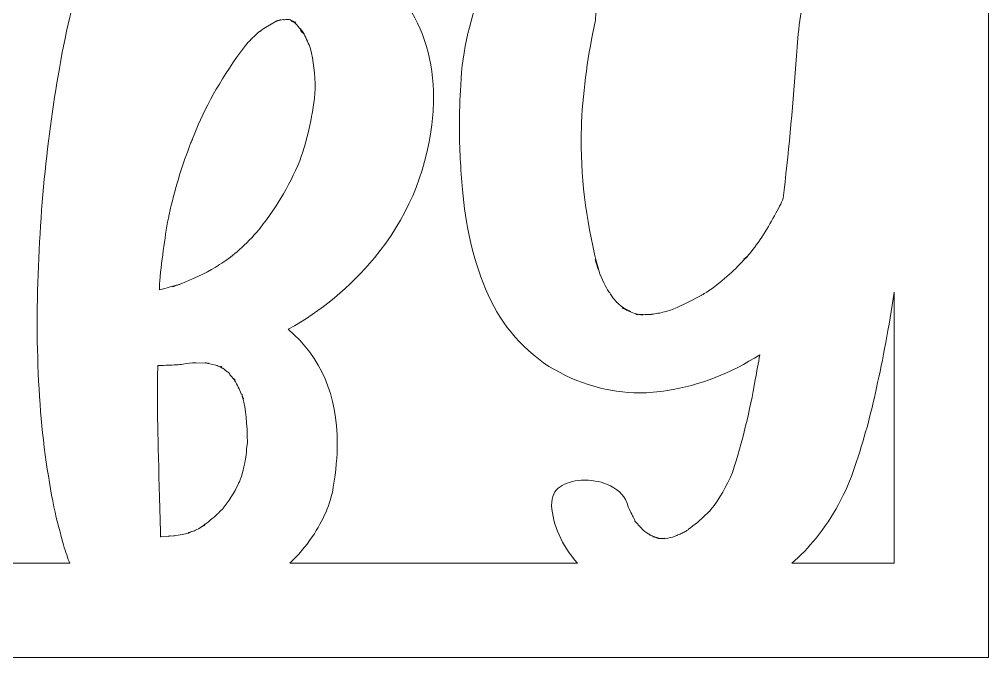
# Model space of a CAD drawing. Header units: millimetres. Extents: x -116 to 326, y -461 to 164.
# Drawn here: x 105 to 325.8, y -460.7 to -315.2 of the extents above; entities that cross this region are included whole.
import ezdxf

# ---------------------------------------------------------------- set-up
doc = ezdxf.new("R2010")
doc.units = ezdxf.units.MM
doc.header["$MEASUREMENT"] = 0
doc.layers.add('Layer 1', color=7, linetype='Continuous')

# ---------------------------------------------------------------- blocks, each defined once
blk = doc.blocks.new('block 2')
at = {"layer": 'Layer 1', "true_color": 0xe4e2cd}
h = blk.add_hatch(color=254, dxfattribs=at)
h.dxf.hatch_style = 2
edge = h.paths.add_edge_path()
edge.add_spline(control_points=[(140.5, -375.89), (140.65, -375.86), (140.77, -375.84), (140.87, -375.82), (140.89, -375.81), (140.92, -375.8), (140.95, -375.8), (140.95, -375.8), (140.7, -375.8), (140.7, -375.8), (140.7, -375.8), (140.5, -375.89), (140.5, -375.89)], knot_values=[0, 0, 0, 0, 1, 1, 1, 2, 2, 2, 3, 3, 3, 4, 4, 4, 4], degree=3, periodic=1)
h = blk.add_hatch(color=254, dxfattribs=at)
h.dxf.hatch_style = 2
edge = h.paths.add_edge_path()
edge.add_spline(control_points=[(244.3, -381.81), (244.3, -381.81), (243.31, -381.4), (243.31, -381.4), (243.73, -381.65), (244.08, -381.81), (244.3, -381.81)], knot_values=[0, 0, 0, 0, 1, 1, 1, 2, 2, 2, 2], degree=3, periodic=1)
h = blk.add_hatch(color=254, dxfattribs=at)
h.dxf.hatch_style = 2
h.paths.add_polyline_path([(248.58, -382.53), (248.61, -382.52), (248.54, -382.52)])
h = blk.add_hatch(color=254, dxfattribs=at)
h.dxf.hatch_style = 2
edge = h.paths.add_edge_path()
edge.add_spline(control_points=[(153.75, -397.16), (153.75, -397.16), (153.76, -397.16), (153.76, -397.16), (153.76, -397.16), (153.75, -397.15), (153.75, -397.15), (153.75, -397.16), (153.75, -397.16), (153.75, -397.16)], knot_values=[0, 0, 0, 0, 1, 1, 1, 2, 2, 2, 3, 3, 3, 3], degree=3, periodic=1)
h = blk.add_hatch(color=254, dxfattribs=at)
h.dxf.hatch_style = 2
edge = h.paths.add_edge_path()
edge.add_spline(control_points=[(155.83, -401.34), (155.82, -401.31), (155.8, -401.29), (155.78, -401.26), (155.78, -401.27), (155.79, -401.28), (155.79, -401.29), (155.79, -401.38), (155.83, -401.46), (155.89, -401.55), (155.87, -401.48), (155.85, -401.41), (155.83, -401.34)], knot_values=[0, 0, 0, 0, 1, 1, 1, 2, 2, 2, 3, 3, 3, 4, 4, 4, 4], degree=3, periodic=1)
h = blk.add_hatch(color=254, dxfattribs=at)
h.dxf.hatch_style = 2
h.paths.add_polyline_path([(146.74, -430.74), (147.26, -430.34), (147.22, -430.34)])
h = blk.add_hatch(color=254, dxfattribs=at)
h.dxf.hatch_style = 2
edge = h.paths.add_edge_path()
edge.add_spline(control_points=[(143.44, -432.33), (143.45, -432.33), (143.46, -432.33), (143.48, -432.33), (143.48, -432.33), (143.7, -432.22), (143.7, -432.22), (143.68, -432.22), (143.62, -432.23), (143.6, -432.23), (143.54, -432.26), (143.49, -432.3), (143.44, -432.33)], knot_values=[0, 0, 0, 0, 1, 1, 1, 2, 2, 2, 3, 3, 3, 4, 4, 4, 4], degree=3, periodic=1)
h = blk.add_hatch(color=254, dxfattribs=at)
h.dxf.hatch_style = 2
h.paths.add_polyline_path([(139.02, -433.08), (139.04, -433.08), (139.38, -433), (139.27, -433)])
h = blk.add_hatch(color=254, dxfattribs=at)
h.dxf.hatch_style = 2
edge = h.paths.add_edge_path()
edge.add_spline(control_points=[(250.36, -433.46), (250.52, -433.49), (250.61, -433.54), (250.61, -433.6), (250.61, -433.6), (250.85, -433.59), (250.85, -433.59), (250.58, -433.5), (250.34, -433.42), (250.13, -433.37), (250.2, -433.39), (250.3, -433.44), (250.36, -433.46)], knot_values=[0, 0, 0, 0, 1, 1, 1, 2, 2, 2, 3, 3, 3, 4, 4, 4, 4], degree=3, periodic=1)
h = blk.add_hatch(color=254, dxfattribs=at)
h.dxf.hatch_style = 2
edge = h.paths.add_edge_path()
edge.add_spline(control_points=[(250.62, -433.61), (250.62, -433.61), (250.61, -433.61), (250.61, -433.6), (250.61, -433.6), (250.6, -433.6), (250.6, -433.6), (250.6, -433.6), (250.62, -433.61), (250.62, -433.61)], knot_values=[0, 0, 0, 0, 1, 1, 1, 2, 2, 2, 3, 3, 3, 3], degree=3, periodic=1)
h = blk.add_hatch(color=254, dxfattribs=at)
h.dxf.hatch_style = 2
edge = h.paths.add_edge_path()
edge.add_spline(control_points=[(252.04, -433.51), (252.04, -433.51), (250.85, -433.59), (250.85, -433.59), (250.88, -433.59), (250.9, -433.6), (250.92, -433.61), (251.6, -433.61), (251.98, -433.58), (252.04, -433.51)], knot_values=[0, 0, 0, 0, 1, 1, 1, 2, 2, 2, 3, 3, 3, 3], degree=3, periodic=1)
at = {"layer": 'Layer 1', "lineweight": 0}
for points in [[(-115.94, 164.06), (-115.94, -460.74), (325.84, -460.74), (325.84, 164.06), (-115.94, 164.06)], [(248.58, -382.53), (248.61, -382.52), (248.54, -382.52), (248.58, -382.53)], [(146.74, -430.74), (147.26, -430.34), (147.22, -430.34), (146.74, -430.74)], [(139.02, -433.08), (139.04, -433.08), (139.38, -433), (139.27, -433), (139.02, -433.08)]]:
    blk.add_lwpolyline(points, dxfattribs=at)
for points, knots in [([(304.32, -304.6), (301.81, -302.85), (298.84, -301.98), (295.38, -301.98), (291.98, -301.98), (289.06, -302.96), (286.61, -304.93), (285.29, -306.16), (284.46, -307.73), (284.05, -309.58), (283.96, -309.56), (283.85, -309.54), (283.76, -309.52), (282.8, -314.82), (282.19, -320.16), (281.92, -325.52), (281.15, -336), (280.18, -346.13), (279.02, -355.97), (278.61, -357.12), (277.96, -358.45), (277.03, -359.99), (275.27, -363.37), (273.21, -366.48), (270.85, -369.31), (270.85, -369.31), (270.91, -369.27), (270.91, -369.27), (270.91, -369.27), (270.81, -369.37), (270.81, -369.37), (270.82, -369.35), (270.84, -369.33), (270.85, -369.31), (270.85, -369.31), (270.09, -369.88), (270.09, -369.88), (270.09, -369.88), (270.29, -369.78), (270.29, -369.78), (270.36, -369.78), (270.52, -369.64), (270.79, -369.38), (270.79, -369.38), (270.09, -370.08), (270.09, -370.08), (267.71, -372.67), (264.89, -375.11), (261.63, -377.43), (261.63, -377.43), (261.02, -377.73), (261.02, -377.73), (260.68, -378.01), (260.44, -378.14), (260.31, -378.14), (257.52, -379.71), (255.21, -380.83), (253.37, -381.5), (253.37, -381.5), (252.35, -381.81), (252.35, -381.81), (251.3, -382.09), (250.32, -382.28), (249.4, -382.42), (249.4, -382.42), (248.99, -382.42), (248.99, -382.42), (248.99, -382.42), (248.61, -382.51), (248.61, -382.51), (248.61, -382.51), (249.23, -382.45), (249.23, -382.45), (249.08, -382.48), (248.92, -382.51), (248.78, -382.53), (248.78, -382.53), (247.56, -382.62), (247.56, -382.62), (247.56, -382.62), (248.54, -382.52), (248.54, -382.52), (248.54, -382.52), (245.84, -382.42), (245.84, -382.42), (245.84, -382.42), (245.83, -382.42), (245.83, -382.42), (245.83, -382.42), (244.76, -382.16), (244.76, -382.16), (243.68, -381.71), (242.88, -381.32), (242.36, -381), (242.36, -381), (243.3, -381.39), (243.3, -381.39), (243.19, -381.33), (243.1, -381.29), (242.97, -381.2), (242.36, -380.79), (241.95, -380.49), (241.74, -380.28), (241.51, -380.05), (241.31, -379.87), (241.14, -379.74), (240.71, -379.28), (240.3, -378.8), (239.94, -378.31), (239.8, -378), (239.59, -377.68), (239.3, -377.33), (238.55, -376.22), (237.77, -374.58), (236.98, -372.43), (234.32, -362.6), (232.98, -352.65), (232.98, -342.56), (232.98, -342.56), (233.05, -338.73), (233.05, -338.73), (233.49, -330.9), (234.55, -323.13), (236.24, -315.43), (236.24, -315.43), (236.34, -313.7), (236.34, -313.7), (236.34, -311.39), (235.53, -309.38), (233.89, -307.68), (230.63, -304.08), (226.52, -302.28), (221.56, -302.28), (219.11, -302.28), (216.67, -302.89), (214.22, -304.11), (212.79, -304.86), (211.7, -305.92), (210.95, -307.27), (207.69, -314.55), (205.89, -322.2), (205.55, -330.21), (205.34, -333.41), (205.25, -336.61), (205.25, -339.8), (205.25, -344.56), (205.48, -349.32), (205.96, -354.07), (206.5, -361.83), (208.25, -369.36), (211.2, -376.67), (214.17, -383.97), (218.98, -389.87), (225.64, -394.35), (232.36, -398.37), (239.27, -400.37), (246.34, -400.37), (248.37, -400.37), (250.45, -400.2), (252.56, -399.86), (260.13, -398.65), (267.17, -395.89), (273.71, -391.67), (273.35, -393.59), (273.01, -395.52), (272.64, -397.41), (271.47, -404.34), (269.74, -411.4), (267.46, -418.57), (266.12, -421.68), (264.5, -424.5), (262.55, -426.98), (262.55, -427.03), (262.45, -427.15), (262.31, -427.29), (262.31, -427.29), (262.55, -426.98), (262.55, -426.98), (262.43, -427.14), (262.32, -427.27), (262.22, -427.39), (262.22, -427.39), (262.23, -427.39), (262.23, -427.39), (262.24, -427.38), (262.25, -427.37), (262.26, -427.35), (262.26, -427.35), (262.24, -427.39), (262.24, -427.39), (262.24, -427.39), (262.23, -427.39), (262.23, -427.39), (262.23, -427.39), (262.2, -427.42), (262.2, -427.42), (262.2, -427.41), (262.21, -427.41), (262.22, -427.39), (262.22, -427.39), (262.14, -427.39), (262.14, -427.39), (262.14, -427.39), (261.8, -427.82), (261.8, -427.82), (261.61, -427.99), (261.47, -428.1), (261.43, -428.1), (260.13, -429.39), (258.81, -430.52), (257.45, -431.47), (257.45, -431.54), (257.33, -431.64), (257.09, -431.78), (256.85, -431.91), (256.57, -432.07), (256.22, -432.23), (255.88, -432.4), (255.58, -432.54), (255.3, -432.64), (255.04, -432.74), (254.87, -432.83), (254.8, -432.9), (254.8, -432.9), (253.81, -433.25), (253.81, -433.25), (253.81, -433.25), (251.98, -433.68), (251.98, -433.68), (251.98, -433.68), (250.52, -433.61), (250.52, -433.61), (250.52, -433.61), (250.61, -433.6), (250.61, -433.6), (250.61, -433.6), (250.41, -433.51), (250.41, -433.51), (250.35, -433.51), (250.15, -433.43), (249.85, -433.29), (249.93, -433.31), (250.03, -433.34), (250.13, -433.37), (250, -433.32), (249.88, -433.29), (249.7, -433.2), (249.7, -433.2), (249.64, -433.2), (249.64, -433.2), (249.69, -433.22), (249.76, -433.25), (249.81, -433.28), (249.59, -433.23), (249.41, -433.2), (249.29, -433.2), (249.29, -433.2), (249.64, -433.2), (249.64, -433.2), (249.36, -433.08), (249, -432.9), (248.57, -432.69), (248.68, -432.76), (248.75, -432.83), (248.78, -432.9), (248.69, -432.8), (248.57, -432.72), (248.47, -432.63), (248.51, -432.65), (248.53, -432.67), (248.57, -432.69), (248.53, -432.65), (248.45, -432.61), (248.39, -432.57), (248.41, -432.59), (248.43, -432.61), (248.46, -432.63), (248.43, -432.62), (248.41, -432.61), (248.37, -432.59), (248.37, -432.59), (247.87, -432.28), (247.87, -432.28), (247.87, -432.28), (248.07, -432.39), (248.07, -432.39), (248.2, -432.45), (248.29, -432.51), (248.39, -432.57), (248.12, -432.36), (247.82, -432.16), (247.46, -431.98), (247.46, -431.98), (247.1, -431.67), (247.1, -431.67), (247.1, -431.67), (246.54, -430.96), (246.54, -430.96), (246.54, -430.96), (245.35, -429.77), (245.35, -429.77), (245.35, -429.77), (245.21, -429.53), (245.21, -429.53), (245.08, -429.12), (244.91, -428.75), (244.71, -428.41), (244.16, -427.46), (243.72, -426.44), (243.38, -425.35), (242.69, -423.58), (241.17, -422.19), (238.79, -421.17), (237.22, -420.56), (235.29, -420.25), (232.98, -420.25), (231.07, -420.45), (229.48, -420.96), (228.19, -421.78), (226.89, -422.6), (226.25, -424.02), (226.25, -426.06), (226.52, -430.58), (228.5, -434.97), (232.16, -439.22), (232.16, -439.22), (166.58, -439.22), (166.58, -439.22), (168.43, -437.45), (170.14, -435.46), (171.7, -433.2), (174.28, -429.39), (175.88, -425.62), (176.49, -421.88), (177.1, -418.14), (177.41, -414.81), (177.41, -411.9), (177.41, -400.96), (173.68, -392.29), (166.24, -385.88), (173.76, -381.71), (180.3, -376.29), (185.87, -369.58), (193.14, -360.81), (197.5, -350.71), (198.92, -339.29), (199.19, -337.25), (199.33, -335.22), (199.33, -333.18), (199.33, -324.74), (197.19, -317.44), (192.9, -311.25), (186.38, -302.69), (177.64, -298.41), (166.7, -298.41), (159.02, -299), (152.14, -301.99), (146.07, -307.33), (145.73, -305.67), (145.01, -304.19), (143.86, -302.89), (140.66, -299.36), (136.42, -297.59), (131.11, -297.59), (126.01, -297.59), (122.52, -299.22), (120.61, -302.48), (118.24, -307.38), (116.13, -314.89), (114.29, -325.02), (114.29, -325.02), (114.09, -326.44), (114.09, -326.44), (110.96, -343.57), (109.26, -362.37), (108.99, -382.83), (108.99, -393.3), (109.46, -402.71), (110.41, -411.07), (111.57, -420.53), (112.93, -427.87), (114.5, -433.1), (114.5, -433.1), (115.01, -435.04), (115.01, -435.04), (115.48, -436.72), (115.98, -438.11), (116.48, -439.22), (116.48, -439.22), (90.46, -439.22), (90.46, -439.22), (90.46, -439.22), (90.94, -436.16), (90.94, -436.16), (91.69, -432.28), (92.37, -424.77), (92.98, -413.62), (93.66, -404.38), (94.41, -391.5), (95.22, -374.98), (95.22, -374.98), (95.22, -373.76), (95.22, -373.76), (95.7, -367.98), (95.93, -362.2), (95.93, -356.42), (95.93, -350.65), (95.7, -344.86), (95.22, -339.09), (94.14, -327.74), (90.84, -318.66), (85.34, -311.86), (78.74, -304.25), (70.48, -300.45), (60.56, -300.45), (58.24, -300.45), (55.9, -300.68), (53.52, -301.16), (42.85, -303.47), (34.25, -309.04), (27.72, -317.88), (22.89, -324.61), (18.38, -333.58), (14.16, -344.8), (7.37, -363.02), (3.18, -383.58), (1.62, -406.48), (0.81, -414.51), (0.4, -422.53), (0.4, -430.55), (0.4, -433.42), (0.48, -436.31), (0.6, -439.22), (0.6, -439.22), (-31.74, -439.22), (-31.74, -439.22), (-29.89, -437.45), (-28.18, -435.46), (-26.62, -433.2), (-24.04, -429.39), (-22.45, -425.62), (-21.83, -421.88), (-21.22, -418.14), (-20.92, -414.81), (-20.92, -411.9), (-20.92, -400.97), (-24.64, -392.29), (-32.08, -385.88), (-24.57, -381.71), (-18.02, -376.29), (-12.45, -369.58), (-5.18, -360.81), (-0.83, -350.71), (0.6, -339.29), (0.87, -337.25), (1.01, -335.22), (1.01, -333.18), (1.01, -324.74), (-1.13, -317.44), (-5.41, -311.25), (-11.94, -302.69), (-20.68, -298.41), (-31.62, -298.41), (-39.31, -299), (-46.18, -301.99), (-52.25, -307.33), (-52.59, -305.67), (-53.31, -304.19), (-54.46, -302.89), (-57.65, -299.36), (-61.91, -297.59), (-67.2, -297.59), (-72.3, -297.59), (-75.81, -299.22), (-77.71, -302.48), (-80.09, -307.38), (-82.2, -314.89), (-84.03, -325.02), (-84.03, -325.02), (-84.24, -326.44), (-84.24, -326.44), (-87.36, -343.57), (-89.06, -362.37), (-89.34, -382.83), (-89.34, -393.3), (-88.86, -402.71), (-87.9, -411.07), (-86.75, -420.53), (-85.39, -427.87), (-83.83, -433.1), (-83.83, -433.1), (-83.32, -435.04), (-83.32, -435.04), (-82.83, -436.72), (-82.34, -438.11), (-81.84, -439.22), (-81.84, -439.22), (-94.42, -439.22), (-94.42, -439.22), (-94.42, -439.22), (-94.42, -194.04), (-94.42, -194.04), (-94.05, -194.25), (-93.65, -194.46), (-93.2, -194.63), (-92.65, -194.86), (-92.1, -195.09), (-91.55, -195.37), (-91.01, -195.65), (-90.52, -196.18), (-90.06, -196.99), (-89.34, -198.5), (-88.73, -200.9), (-88.27, -204.17), (-87.79, -207.43), (-87.35, -211.23), (-86.94, -215.57), (-86.55, -219.89), (-86.11, -224.62), (-85.63, -229.72), (-85.16, -234.83), (-84.52, -239.91), (-83.7, -244.96), (-82.91, -250.01), (-81.88, -254.92), (-80.64, -259.67), (-79.41, -264.39), (-77.78, -268.63), (-75.81, -272.33), (-73.85, -276.07), (-71.46, -279.05), (-68.7, -281.34), (-65.92, -283.61), (-62.59, -284.79), (-58.71, -284.89), (-56.08, -284.98), (-53.71, -284.56), (-51.59, -283.61), (-49.48, -282.69), (-47.6, -281.34), (-45.99, -279.58), (-44.38, -277.85), (-43.02, -275.78), (-41.88, -273.42), (-40.75, -271.04), (-39.78, -268.42), (-38.97, -265.57), (-37.29, -268.95), (-35.43, -272.01), (-33.39, -274.69), (-31.33, -277.38), (-29.1, -279.58), (-26.63, -281.34), (-24.2, -283.08), (-21.51, -284.24), (-18.57, -284.82), (-15.66, -285.4), (-12.52, -285.26), (-9.15, -284.36), (-5.2, -283.29), (-1.73, -281.32), (1.27, -278.45), (4.26, -275.58), (6.85, -272.13), (9.05, -268.05), (11.14, -264.21), (12.86, -259.94), (14.28, -255.31), (14.31, -256.24), (14.35, -257.16), (14.42, -258.11), (15.09, -266.75), (17.4, -273.42), (21.39, -278.12), (25.36, -282.83), (30.36, -285.17), (36.35, -285.17), (42.34, -285.17), (47.33, -282.83), (51.32, -278.12), (55.3, -273.42), (57.62, -266.75), (58.29, -258.11), (58.38, -256.73), (58.44, -255.38), (58.46, -254.08), (58.8, -256.91), (59.16, -259.58), (59.59, -261.96), (60.62, -267.58), (61.9, -272.13), (63.44, -275.58), (64.96, -279.03), (66.8, -281.48), (68.92, -282.97), (71.04, -284.42), (73.45, -285.17), (76.15, -285.17), (79.75, -285.17), (82.75, -283.89), (85.2, -281.32), (87.65, -278.75), (89.53, -275.41), (90.85, -271.32), (91.5, -269.3), (91.99, -267.19), (92.36, -264.95), (93.52, -270.34), (95.51, -274.75), (98.37, -278.12), (102.34, -282.83), (107.33, -285.17), (113.33, -285.17), (119.31, -285.17), (124.31, -282.83), (128.3, -278.12), (131.33, -274.56), (133.39, -269.83), (134.49, -264), (135.6, -269.83), (137.67, -274.56), (140.69, -278.12), (144.67, -282.83), (149.67, -285.17), (155.66, -285.17), (161.64, -285.17), (166.64, -282.83), (170.63, -278.12), (174.08, -274.05), (176.27, -268.49), (177.22, -261.46), (177.54, -263.57), (177.91, -265.48), (178.34, -267.21), (179.5, -271.97), (180.93, -275.68), (182.61, -278.36), (184.29, -281.04), (186.17, -282.85), (188.26, -283.77), (190.34, -284.71), (192.48, -285.17), (194.67, -285.17), (196.28, -285.17), (197.5, -284.68), (198.34, -283.7), (199.18, -282.71), (199.77, -281.34), (200.1, -279.59), (200.43, -277.85), (200.58, -275.77), (200.54, -273.36), (200.5, -270.96), (200.41, -268.33), (200.27, -265.49), (200.12, -262.32), (200.34, -259.92), (200.92, -258.28), (201.5, -256.64), (202.17, -255.73), (202.89, -255.57), (203.63, -255.41), (204.25, -255.9), (204.76, -257.05), (205.27, -258.2), (205.42, -259.97), (205.2, -262.37), (204.9, -265.65), (204.87, -268.66), (205.09, -271.39), (205.31, -274.13), (205.85, -276.53), (206.74, -278.61), (207.61, -280.68), (208.82, -282.29), (210.35, -283.44), (211.89, -284.59), (213.82, -285.17), (216.16, -285.17), (218.72, -285.17), (220.71, -284.68), (222.14, -283.7), (223.57, -282.71), (224.61, -281.34), (225.26, -279.59), (225.92, -277.85), (226.27, -275.74), (226.31, -273.28), (226.34, -270.82), (226.21, -268.11), (225.92, -265.16), (225.63, -262.21), (225.76, -259.95), (226.31, -258.36), (226.86, -256.78), (227.51, -255.87), (228.28, -255.65), (229.05, -255.44), (229.72, -255.9), (230.31, -257.05), (230.89, -258.2), (231.11, -259.97), (230.97, -262.37), (230.75, -265.11), (230.77, -267.81), (231.02, -270.49), (231.28, -273.17), (231.96, -275.61), (233.05, -277.79), (234.14, -279.98), (235.77, -281.75), (237.93, -283.12), (240.08, -284.48), (242.92, -285.17), (246.43, -285.17), (250.01, -285.17), (253.03, -283.88), (255.47, -281.31), (257.92, -278.75), (259.81, -275.41), (261.12, -271.31), (261.76, -269.31), (262.26, -267.18), (262.64, -264.95), (263.79, -270.34), (265.77, -274.75), (268.63, -278.12), (272.62, -282.82), (277.61, -285.17), (283.6, -285.17), (289.59, -285.17), (294.58, -282.82), (298.56, -278.12), (301.23, -274.98), (303.14, -270.95), (304.32, -266.06), (304.32, -266.06), (304.32, -304.6), (304.32, -304.6)], [0, 0, 0, 0, 1, 1, 1, 2, 2, 2, 3, 3, 3, 4, 4, 4, 5, 5, 5, 6, 6, 6, 7, 7, 7, 8, 8, 8, 9, 9, 9, 10, 10, 10, 11, 11, 11, 12, 12, 12, 13, 13, 13, 14, 14, 14, 15, 15, 15, 16, 16, 16, 17, 17, 17, 18, 18, 18, 19, 19, 19, 20, 20, 20, 21, 21, 21, 22, 22, 22, 23, 23, 23, 24, 24, 24, 25, 25, 25, 26, 26, 26, 27, 27, 27, 28, 28, 28, 29, 29, 29, 30, 30, 30, 31, 31, 31, 32, 32, 32, 33, 33, 33, 34, 34, 34, 35, 35, 35, 36, 36, 36, 37, 37, 37, 38, 38, 38, 39, 39, 39, 40, 40, 40, 41, 41, 41, 42, 42, 42, 43, 43, 43, 44, 44, 44, 45, 45, 45, 46, 46, 46, 47, 47, 47, 48, 48, 48, 49, 49, 49, 50, 50, 50, 51, 51, 51, 52, 52, 52, 53, 53, 53, 54, 54, 54, 55, 55, 55, 56, 56, 56, 57, 57, 57, 58, 58, 58, 59, 59, 59, 60, 60, 60, 61, 61, 61, 62, 62, 62, 63, 63, 63, 64, 64, 64, 65, 65, 65, 66, 66, 66, 67, 67, 67, 68, 68, 68, 69, 69, 69, 70, 70, 70, 71, 71, 71, 72, 72, 72, 73, 73, 73, 74, 74, 74, 75, 75, 75, 76, 76, 76, 77, 77, 77, 78, 78, 78, 79, 79, 79, 80, 80, 80, 81, 81, 81, 82, 82, 82, 83, 83, 83, 84, 84, 84, 85, 85, 85, 86, 86, 86, 87, 87, 87, 88, 88, 88, 89, 89, 89, 90, 90, 90, 91, 91, 91, 92, 92, 92, 93, 93, 93, 94, 94, 94, 95, 95, 95, 96, 96, 96, 97, 97, 97, 98, 98, 98, 99, 99, 99, 100, 100, 100, 101, 101, 101, 102, 102, 102, 103, 103, 103, 104, 104, 104, 105, 105, 105, 106, 106, 106, 107, 107, 107, 108, 108, 108, 109, 109, 109, 110, 110, 110, 111, 111, 111, 112, 112, 112, 113, 113, 113, 114, 114, 114, 115, 115, 115, 116, 116, 116, 117, 117, 117, 118, 118, 118, 119, 119, 119, 120, 120, 120, 121, 121, 121, 122, 122, 122, 123, 123, 123, 124, 124, 124, 125, 125, 125, 126, 126, 126, 127, 127, 127, 128, 128, 128, 129, 129, 129, 130, 130, 130, 131, 131, 131, 132, 132, 132, 133, 133, 133, 134, 134, 134, 135, 135, 135, 136, 136, 136, 137, 137, 137, 138, 138, 138, 139, 139, 139, 140, 140, 140, 141, 141, 141, 142, 142, 142, 143, 143, 143, 144, 144, 144, 145, 145, 145, 146, 146, 146, 147, 147, 147, 148, 148, 148, 149, 149, 149, 150, 150, 150, 151, 151, 151, 152, 152, 152, 153, 153, 153, 154, 154, 154, 155, 155, 155, 156, 156, 156, 157, 157, 157, 158, 158, 158, 159, 159, 159, 160, 160, 160, 161, 161, 161, 162, 162, 162, 163, 163, 163, 164, 164, 164, 165, 165, 165, 166, 166, 166, 167, 167, 167, 168, 168, 168, 169, 169, 169, 170, 170, 170, 171, 171, 171, 172, 172, 172, 173, 173, 173, 174, 174, 174, 175, 175, 175, 176, 176, 176, 177, 177, 177, 178, 178, 178, 179, 179, 179, 180, 180, 180, 181, 181, 181, 182, 182, 182, 183, 183, 183, 184, 184, 184, 185, 185, 185, 186, 186, 186, 187, 187, 187, 188, 188, 188, 189, 189, 189, 190, 190, 190, 191, 191, 191, 192, 192, 192, 193, 193, 193, 194, 194, 194, 195, 195, 195, 196, 196, 196, 197, 197, 197, 198, 198, 198, 199, 199, 199, 200, 200, 200, 201, 201, 201, 202, 202, 202, 203, 203, 203, 204, 204, 204, 205, 205, 205, 206, 206, 206, 207, 207, 207, 208, 208, 208, 209, 209, 209, 210, 210, 210, 211, 211, 211, 212, 212, 212, 213, 213, 213, 214, 214, 214, 215, 215, 215, 216, 216, 216, 217, 217, 217, 218, 218, 218, 219, 219, 219, 220, 220, 220, 221, 221, 221, 222, 222, 222, 223, 223, 223, 224, 224, 224, 225, 225, 225, 226, 226, 226, 227, 227, 227, 228, 228, 228, 229, 229, 229, 230, 230, 230, 231, 231, 231, 232, 232, 232, 233, 233, 233, 234, 234, 234, 235, 235, 235, 236, 236, 236, 237, 237, 237, 238, 238, 238, 239, 239, 239, 240, 240, 240, 241, 241, 241, 242, 242, 242, 243, 243, 243, 244, 244, 244, 245, 245, 245, 246, 246, 246, 246]), ([(150.59, -371.11), (150.59, -371.11), (150.33, -371.28), (150.33, -371.28), (150.33, -371.28), (150.29, -371.31), (150.29, -371.31), (148.52, -372.53), (145.63, -373.96), (141.62, -375.59), (141.4, -375.65), (141.18, -375.72), (140.95, -375.8), (140.95, -375.8), (141.01, -375.8), (141.01, -375.8), (140.97, -375.8), (140.92, -375.81), (140.87, -375.82), (140.55, -375.93), (140.23, -376.06), (139.88, -376.21), (139.88, -376.21), (140.5, -375.89), (140.5, -375.89), (139.81, -376.05), (138.61, -376.39), (136.86, -376.91), (136.89, -376.23), (136.91, -375.55), (136.94, -374.88), (137.47, -369.42), (138.18, -364.34), (139.07, -359.68), (140.36, -354.04), (141.89, -348.95), (143.65, -344.39), (143.72, -344.12), (143.8, -343.9), (143.86, -343.73), (143.93, -343.56), (144.01, -343.39), (144.11, -343.22), (144.2, -343.08), (144.23, -342.96), (144.26, -342.85), (144.26, -342.85), (144.37, -342.56), (144.37, -342.56), (144.37, -342.56), (144.34, -342.62), (144.34, -342.62), (144.31, -342.69), (144.29, -342.76), (144.26, -342.84), (144.26, -342.81), (144.27, -342.79), (144.27, -342.76), (144.27, -342.76), (144.34, -342.62), (144.34, -342.62), (146.52, -336.7), (149.89, -330.46), (154.47, -323.9), (154.47, -323.9), (156.5, -321.15), (156.5, -321.15), (156.5, -321.15), (157.12, -320.43), (157.12, -320.43), (157.12, -320.43), (157.11, -320.43), (157.11, -320.43), (158.02, -319.48), (158.87, -318.65), (159.66, -317.98), (159.73, -317.98), (159.78, -317.97), (159.82, -317.93), (159.86, -317.89), (159.9, -317.86), (159.97, -317.83), (160.04, -317.8), (160.12, -317.72), (160.23, -317.63), (160.32, -317.52), (160.46, -317.43), (160.63, -317.32), (160.63, -317.32), (163.64, -315.53), (163.64, -315.53), (163.98, -315.4), (164.29, -315.33), (164.56, -315.33), (164.56, -315.33), (163.85, -315.53), (163.85, -315.53), (163.85, -315.53), (163.64, -315.53), (163.64, -315.53), (163.64, -315.53), (163.64, -315.64), (163.64, -315.64), (163.64, -315.64), (164.35, -315.43), (164.35, -315.43), (164.35, -315.43), (165.17, -315.27), (165.17, -315.27), (165.17, -315.27), (165.17, -315.33), (165.17, -315.33), (165.17, -315.33), (165.38, -315.33), (165.38, -315.33), (165.38, -315.33), (165.68, -315.23), (165.68, -315.23), (165.68, -315.23), (166.41, -315.23), (166.41, -315.23), (166.53, -315.3), (166.65, -315.35), (166.78, -315.4), (166.71, -315.36), (166.64, -315.3), (166.57, -315.23), (166.72, -315.33), (166.89, -315.44), (167.08, -315.54), (166.98, -315.51), (166.88, -315.45), (166.78, -315.4), (167.03, -315.6), (167.25, -315.76), (167.42, -315.84), (167.42, -315.84), (167.61, -315.92), (167.61, -315.92), (167.61, -315.92), (167.6, -315.89), (167.6, -315.89), (167.6, -315.89), (167.66, -315.94), (167.66, -315.94), (167.66, -315.94), (167.61, -315.92), (167.61, -315.92), (167.61, -315.92), (167.62, -315.94), (167.62, -315.94), (168.29, -316.62), (168.76, -317.12), (169.06, -317.48), (169.05, -317.47), (169.05, -317.47), (169.04, -317.47), (169.04, -317.47), (168.95, -317.47), (168.95, -317.47), (168.95, -317.54), (168.99, -317.66), (169.1, -317.83), (169.18, -317.97), (169.43, -318.21), (169.77, -318.52), (169.72, -318.42), (169.67, -318.31), (169.62, -318.21), (169.73, -318.38), (169.82, -318.55), (169.96, -318.7), (169.88, -318.63), (169.84, -318.58), (169.77, -318.52), (170.37, -319.62), (170.87, -320.75), (171.29, -321.92), (171.95, -324.63), (172.32, -327.69), (172.38, -331.09), (171.92, -336.69), (170.75, -342.14), (168.86, -347.44), (166.39, -353.41), (163.11, -358.82), (159.06, -363.74), (155.92, -367.2), (153.09, -369.67), (150.59, -371.11)], [0, 0, 0, 0, 1, 1, 1, 2, 2, 2, 3, 3, 3, 4, 4, 4, 5, 5, 5, 6, 6, 6, 7, 7, 7, 8, 8, 8, 9, 9, 9, 10, 10, 10, 11, 11, 11, 12, 12, 12, 13, 13, 13, 14, 14, 14, 15, 15, 15, 16, 16, 16, 17, 17, 17, 18, 18, 18, 19, 19, 19, 20, 20, 20, 21, 21, 21, 22, 22, 22, 23, 23, 23, 24, 24, 24, 25, 25, 25, 26, 26, 26, 27, 27, 27, 28, 28, 28, 29, 29, 29, 30, 30, 30, 31, 31, 31, 32, 32, 32, 33, 33, 33, 34, 34, 34, 35, 35, 35, 36, 36, 36, 37, 37, 37, 38, 38, 38, 39, 39, 39, 40, 40, 40, 41, 41, 41, 42, 42, 42, 43, 43, 43, 44, 44, 44, 45, 45, 45, 46, 46, 46, 47, 47, 47, 48, 48, 48, 49, 49, 49, 50, 50, 50, 51, 51, 51, 52, 52, 52, 53, 53, 53, 54, 54, 54, 55, 55, 55, 56, 56, 56, 57, 57, 57, 58, 58, 58, 59, 59, 59, 60, 60, 60, 61, 61, 61, 62, 62, 62, 63, 63, 63, 63]), ([(167.16, -315.59), (167.3, -315.63), (167.43, -315.68), (167.53, -315.72), (167.53, -315.72), (167.6, -315.88), (167.6, -315.88), (167.6, -315.88), (167.42, -315.74), (167.42, -315.74), (167.32, -315.69), (167.24, -315.64), (167.16, -315.59)], [0, 0, 0, 0, 1, 1, 1, 2, 2, 2, 3, 3, 3, 4, 4, 4, 4]), ([(167.73, -315.8), (167.76, -315.82), (167.8, -315.83), (167.82, -315.84), (167.82, -315.84), (167.89, -315.98), (167.89, -315.98), (167.84, -315.91), (167.77, -315.88), (167.73, -315.8)], [0, 0, 0, 0, 1, 1, 1, 2, 2, 2, 3, 3, 3, 3]), ([(169.13, -317.55), (169.22, -317.63), (169.36, -317.78), (169.56, -318.09), (169.58, -318.12), (169.59, -318.17), (169.61, -318.21), (169.56, -318.12), (169.5, -318.07), (169.45, -317.98), (169.41, -317.89), (169.29, -317.74), (169.13, -317.55)], [0, 0, 0, 0, 1, 1, 1, 2, 2, 2, 3, 3, 3, 4, 4, 4, 4]), ([(236.94, -372.32), (236.67, -371.6), (236.41, -370.82), (236.14, -369.99), (236.38, -370.52), (236.65, -371.31), (236.94, -372.32)], [0, 0, 0, 0, 1, 1, 1, 2, 2, 2, 2]), ([(140.5, -375.89), (140.65, -375.86), (140.77, -375.84), (140.87, -375.82), (140.89, -375.81), (140.92, -375.8), (140.95, -375.8), (140.95, -375.8), (140.7, -375.8), (140.7, -375.8), (140.7, -375.8), (140.5, -375.89), (140.5, -375.89)], [0, 0, 0, 0, 1, 1, 1, 2, 2, 2, 3, 3, 3, 4, 4, 4, 4]), ([(304.32, -439.22), (304.32, -439.22), (280.98, -439.22), (280.98, -439.22), (282.96, -437.51), (284.8, -435.61), (286.51, -433.51), (290.38, -428.68), (293.34, -423.24), (295.38, -417.19), (297.42, -411.15), (299.05, -405.16), (300.28, -399.25), (301.76, -392.7), (303.11, -385.42), (304.32, -377.45), (304.32, -377.45), (304.32, -439.22), (304.32, -439.22)], [0, 0, 0, 0, 1, 1, 1, 2, 2, 2, 3, 3, 3, 4, 4, 4, 5, 5, 5, 6, 6, 6, 6]), ([(244.3, -381.81), (244.3, -381.81), (243.31, -381.4), (243.31, -381.4), (243.73, -381.65), (244.08, -381.81), (244.3, -381.81)], [0, 0, 0, 0, 1, 1, 1, 2, 2, 2, 2]), ([(245.72, -382.53), (245.72, -382.53), (245.72, -382.62), (245.72, -382.62), (245.72, -382.62), (245.44, -382.48), (245.44, -382.48), (245.54, -382.49), (245.61, -382.53), (245.72, -382.53)], [0, 0, 0, 0, 1, 1, 1, 2, 2, 2, 3, 3, 3, 3]), ([(247.15, -382.62), (246.76, -382.62), (246.4, -382.57), (246.06, -382.48), (246.28, -382.51), (246.55, -382.53), (246.95, -382.53), (246.95, -382.53), (247.15, -382.62), (247.15, -382.62)], [0, 0, 0, 0, 1, 1, 1, 2, 2, 2, 3, 3, 3, 3]), ([(156.71, -413.11), (156.71, -414.95), (156.2, -417.39), (155.18, -420.45), (155.12, -420.59), (155.05, -420.7), (154.99, -420.84), (154.96, -420.88), (154.93, -420.91), (154.88, -420.96), (154.88, -420.96), (154.93, -420.96), (154.93, -420.96), (153.84, -423.24), (152.67, -425.16), (151.4, -426.68), (151.4, -426.68), (151.34, -426.8), (151.34, -426.8), (151.25, -426.89), (151.12, -427.01), (150.9, -427.18), (150.29, -427.87), (149.3, -428.75), (147.94, -429.83), (147.94, -429.83), (147.26, -430.34), (147.26, -430.34), (147.26, -430.34), (147.33, -430.34), (147.33, -430.34), (147.12, -430.55), (146.96, -430.67), (146.82, -430.7), (146.79, -430.72), (146.76, -430.72), (146.74, -430.74), (146.73, -430.74), (146.73, -430.74), (146.73, -430.74), (146.66, -430.77), (146.62, -430.81), (146.62, -430.86), (146.62, -430.86), (146.51, -430.86), (146.51, -430.86), (145.42, -431.61), (144.64, -431.98), (144.17, -431.98), (144.17, -431.98), (143.7, -432.22), (143.7, -432.22), (143.77, -432.19), (143.87, -432.17), (143.99, -432.15), (143.85, -432.21), (143.68, -432.27), (143.48, -432.33), (143.48, -432.33), (143.42, -432.35), (143.42, -432.35), (143.42, -432.35), (143.43, -432.34), (143.44, -432.33), (142.71, -432.54), (141.61, -432.76), (140.08, -433), (140.08, -433), (140.29, -433), (140.29, -433), (140.29, -433), (139.04, -433.08), (139.04, -433.08), (139.04, -433.08), (138.96, -433.1), (138.96, -433.1), (138.96, -433.1), (139.02, -433.08), (139.02, -433.08), (139.02, -433.08), (137.23, -433.2), (137.23, -433.2), (137.23, -433.2), (137.14, -433.2), (137.14, -433.2), (137.14, -432.85), (137.13, -432.49), (137.13, -432.08), (136.66, -417.33), (136.42, -406.93), (136.42, -400.88), (136.42, -398.63), (136.46, -396.38), (136.48, -394.13), (136.6, -394.14), (136.71, -394.15), (136.83, -394.15), (137.5, -394.15), (138.15, -394.11), (138.76, -394.05), (140.17, -394.05), (141.32, -393.97), (142.25, -393.84), (143.19, -393.64), (144.17, -393.54), (145.18, -393.54), (145.18, -393.54), (147.74, -393.64), (147.74, -393.64), (147.84, -393.69), (148.06, -393.72), (148.34, -393.73), (148.34, -393.73), (149.75, -394.05), (149.75, -394.05), (149.91, -394.12), (150.09, -394.19), (150.29, -394.25), (150.49, -394.32), (150.64, -394.39), (150.74, -394.45), (150.85, -394.52), (151, -394.61), (151.2, -394.71), (151.26, -394.74), (151.31, -394.76), (151.37, -394.78), (151.39, -394.8), (151.4, -394.8), (151.4, -394.81), (151.68, -395.05), (151.9, -395.23), (152.07, -395.37), (152.24, -395.51), (152.36, -395.61), (152.43, -395.68), (152.43, -395.68), (152.53, -395.68), (152.53, -395.68), (152.53, -395.68), (152.83, -395.98), (152.83, -395.98), (152.97, -396.26), (153.18, -396.53), (153.44, -396.8), (153.44, -396.8), (153.55, -396.91), (153.55, -396.91), (153.55, -396.91), (153.75, -397.16), (153.75, -397.16), (153.73, -397.12), (153.73, -397.1), (153.72, -397.07), (153.72, -397.07), (154.16, -397.51), (154.16, -397.51), (154.01, -397.41), (153.9, -397.33), (153.82, -397.25), (153.82, -397.25), (153.96, -397.41), (153.96, -397.41), (153.96, -397.41), (153.96, -397.51), (153.96, -397.51), (154.63, -398.54), (155.14, -399.55), (155.48, -400.58), (155.48, -400.58), (155.69, -400.78), (155.69, -400.78), (155.69, -400.88), (155.71, -400.98), (155.74, -401.07), (155.74, -401.07), (155.69, -400.98), (155.69, -400.98), (155.71, -401.01), (155.73, -401.04), (155.74, -401.09), (155.74, -401.12), (155.75, -401.16), (155.76, -401.19), (155.75, -401.16), (155.74, -401.13), (155.74, -401.1), (155.74, -401.1), (155.79, -401.19), (155.79, -401.19), (155.8, -401.23), (155.82, -401.29), (155.83, -401.33), (155.88, -401.43), (155.92, -401.52), (156, -401.59), (156, -401.59), (156, -401.7), (156, -401.7), (155.94, -401.65), (155.91, -401.59), (155.89, -401.55), (156.55, -404.02), (156.88, -407.41), (156.91, -411.72), (156.91, -411.72), (156.71, -413.11), (156.71, -413.11)], [0, 0, 0, 0, 1, 1, 1, 2, 2, 2, 3, 3, 3, 4, 4, 4, 5, 5, 5, 6, 6, 6, 7, 7, 7, 8, 8, 8, 9, 9, 9, 10, 10, 10, 11, 11, 11, 12, 12, 12, 13, 13, 13, 14, 14, 14, 15, 15, 15, 16, 16, 16, 17, 17, 17, 18, 18, 18, 19, 19, 19, 20, 20, 20, 21, 21, 21, 22, 22, 22, 23, 23, 23, 24, 24, 24, 25, 25, 25, 26, 26, 26, 27, 27, 27, 28, 28, 28, 29, 29, 29, 30, 30, 30, 31, 31, 31, 32, 32, 32, 33, 33, 33, 34, 34, 34, 35, 35, 35, 36, 36, 36, 37, 37, 37, 38, 38, 38, 39, 39, 39, 40, 40, 40, 41, 41, 41, 42, 42, 42, 43, 43, 43, 44, 44, 44, 45, 45, 45, 46, 46, 46, 47, 47, 47, 48, 48, 48, 49, 49, 49, 50, 50, 50, 51, 51, 51, 52, 52, 52, 53, 53, 53, 54, 54, 54, 55, 55, 55, 56, 56, 56, 57, 57, 57, 58, 58, 58, 59, 59, 59, 60, 60, 60, 61, 61, 61, 62, 62, 62, 63, 63, 63, 64, 64, 64, 65, 65, 65, 66, 66, 66, 67, 67, 67, 68, 68, 68, 69, 69, 69, 69]), ([(147.22, -393.54), (147.22, -393.54), (147.43, -393.54), (147.43, -393.54), (147.45, -393.56), (147.5, -393.57), (147.54, -393.59), (147.54, -393.59), (147.22, -393.54), (147.22, -393.54)], [0, 0, 0, 0, 1, 1, 1, 2, 2, 2, 3, 3, 3, 3]), ([(147.83, -393.63), (147.87, -393.63), (147.89, -393.64), (147.94, -393.64), (147.94, -393.64), (148.06, -393.67), (148.06, -393.67), (148.06, -393.67), (147.83, -393.63), (147.83, -393.63)], [0, 0, 0, 0, 1, 1, 1, 2, 2, 2, 3, 3, 3, 3]), ([(150.79, -394.35), (150.86, -394.35), (150.91, -394.37), (150.95, -394.4), (150.96, -394.42), (151.01, -394.46), (151.08, -394.53), (151.08, -394.53), (150.79, -394.35), (150.79, -394.35)], [0, 0, 0, 0, 1, 1, 1, 2, 2, 2, 3, 3, 3, 3]), ([(153.75, -397.16), (153.75, -397.16), (153.76, -397.16), (153.76, -397.16), (153.76, -397.16), (153.75, -397.15), (153.75, -397.15), (153.75, -397.16), (153.75, -397.16), (153.75, -397.16)], [0, 0, 0, 0, 1, 1, 1, 2, 2, 2, 3, 3, 3, 3]), ([(155.83, -401.34), (155.82, -401.31), (155.8, -401.29), (155.78, -401.26), (155.78, -401.27), (155.79, -401.28), (155.79, -401.29), (155.79, -401.38), (155.83, -401.46), (155.89, -401.55), (155.87, -401.48), (155.85, -401.41), (155.83, -401.34)], [0, 0, 0, 0, 1, 1, 1, 2, 2, 2, 3, 3, 3, 4, 4, 4, 4]), ([(143.44, -432.33), (143.45, -432.33), (143.46, -432.33), (143.48, -432.33), (143.48, -432.33), (143.7, -432.22), (143.7, -432.22), (143.68, -432.22), (143.62, -432.23), (143.6, -432.23), (143.54, -432.26), (143.49, -432.3), (143.44, -432.33)], [0, 0, 0, 0, 1, 1, 1, 2, 2, 2, 3, 3, 3, 4, 4, 4, 4]), ([(250.36, -433.46), (250.52, -433.49), (250.61, -433.54), (250.61, -433.6), (250.61, -433.6), (250.85, -433.59), (250.85, -433.59), (250.58, -433.5), (250.34, -433.42), (250.13, -433.37), (250.2, -433.39), (250.3, -433.44), (250.36, -433.46)], [0, 0, 0, 0, 1, 1, 1, 2, 2, 2, 3, 3, 3, 4, 4, 4, 4]), ([(250.62, -433.61), (250.62, -433.61), (250.61, -433.61), (250.61, -433.6), (250.61, -433.6), (250.6, -433.6), (250.6, -433.6), (250.6, -433.6), (250.62, -433.61), (250.62, -433.61)], [0, 0, 0, 0, 1, 1, 1, 2, 2, 2, 3, 3, 3, 3]), ([(252.04, -433.51), (252.04, -433.51), (250.85, -433.59), (250.85, -433.59), (250.88, -433.59), (250.9, -433.6), (250.92, -433.61), (251.6, -433.61), (251.98, -433.58), (252.04, -433.51)], [0, 0, 0, 0, 1, 1, 1, 2, 2, 2, 3, 3, 3, 3])]:
    blk.add_open_spline(points, degree=3, knots=knots, dxfattribs=at)

msp = doc.modelspace()

# ---------------------------------------------------------------- block references
at = {"layer": 'Layer 1'}
msp.add_blockref('block 2', (0, 0), dxfattribs=at)

doc.saveas('drawing.dxf')
